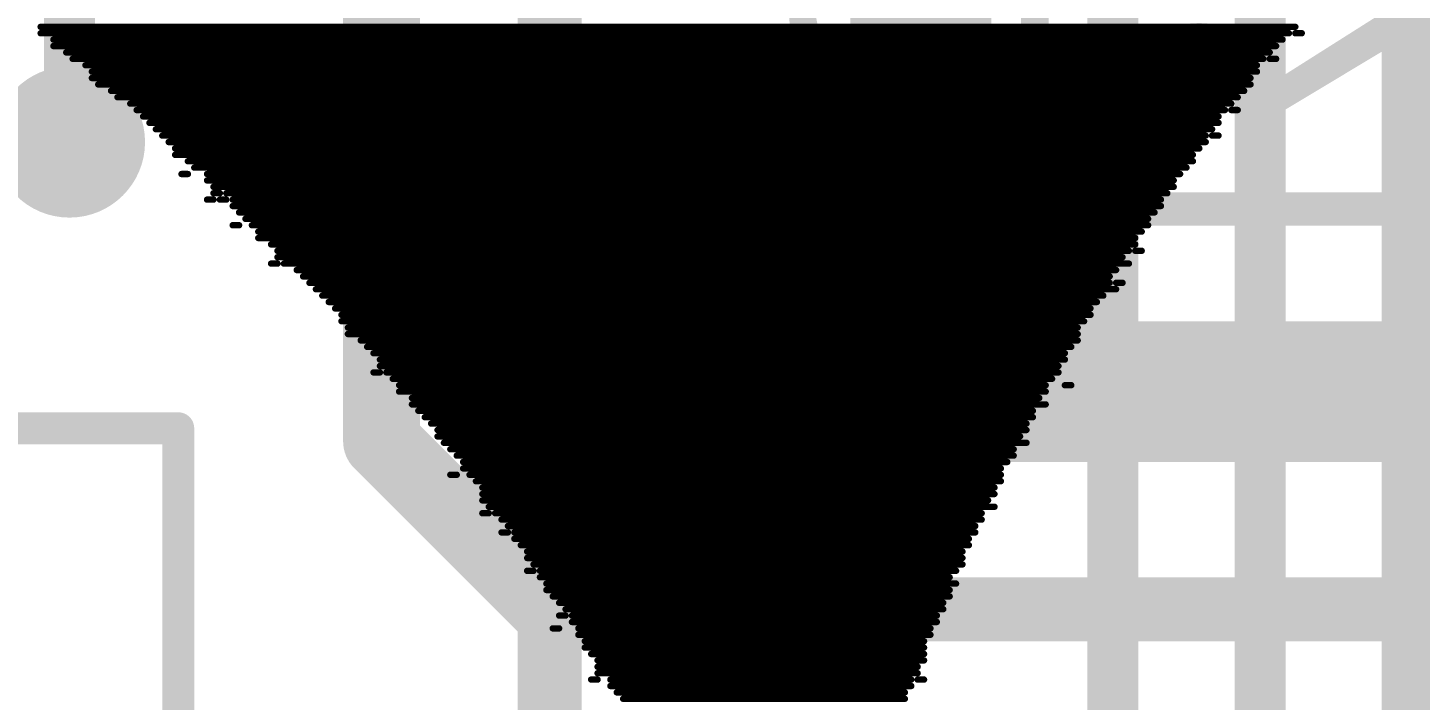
# Model space of a CAD drawing. Header units: millimetres. Extents: x -0.43 to 2.06, y -0.4 to 2.49.
# Drawn here: x 0.5535 to 0.771, y 1.3688 to 1.4738 of the extents above; entities that cross this region are included whole.
import ezdxf

# ---------------------------------------------------------------- set-up
doc = ezdxf.new("R2010")
doc.units = ezdxf.units.MM
doc.header["$MEASUREMENT"] = 0
for name, color, linetype in [('BottomLayer', 5, 'Continuous'), ('BottomOverlay', 54, 'Continuous'), ('TopLayer', 1, 'Continuous'), ('TopOverlay', 2, 'Continuous'), ('ViaHoleLayer', 16, 'Continuous')]:
    doc.layers.add(name, color=color, linetype=linetype)
doc.styles.add('Arial', font='', dxfattribs={"height": 0.2})
doc.styles.get('Arial').set_extended_font_data('Arial')

# ---------------------------------------------------------------- blocks, each defined once
blk = doc.blocks.new('41_SMD_MODULE_57')
at = {"layer": 'TopOverlay', "const_width": 0.005}
for points in [[(0.35716, -0.33008), (0.35716, -0.36208)], [(0.30224, -0.36208), (0.35716, -0.36208)]]:
    blk.add_lwpolyline(points, dxfattribs=at)
at = {"layer": 'TopOverlay', "const_width": 0.0025}
blk.add_lwpolyline([(0.35591, -0.36208, 1), (0.35841, -0.36208, 1)], format="xyb", close=True, dxfattribs=at)
blk.add_lwpolyline([(0.35591, -0.36208, 1), (0.35841, -0.36208, 1)], format="xyb", close=True, dxfattribs=at)

msp = doc.modelspace()

# ---------------------------------------------------------------- hatches: boundary and pattern name
at = {"layer": 'BottomLayer'}
h = msp.add_hatch(color=5, dxfattribs=at)
edge = h.paths.add_edge_path()
edge.add_arc((0.56, 1.456), 0.01181, 0, 360)
h = msp.add_hatch(color=5, dxfattribs=at)
edge = h.paths.add_edge_path()
edge.add_arc((0.693, 1.417), 0.01181, 0, 360)
h = msp.add_hatch(color=5, dxfattribs=at)
edge = h.paths.add_edge_path()
edge.add_arc((0.679, 1.383), 0.01181, 0, 360)
at = {"layer": 'TopLayer'}
h = msp.add_hatch(color=1, dxfattribs=at)
edge = h.paths.add_edge_path()
edge.add_arc((0.56, 1.456), 0.01181, 0, 360)
h = msp.add_hatch(color=1, dxfattribs=at)
edge = h.paths.add_edge_path()
edge.add_arc((0.693, 1.417), 0.01181, 0, 360)
h = msp.add_hatch(color=1, dxfattribs=at)
edge = h.paths.add_edge_path()
edge.add_arc((0.679, 1.383), 0.01181, 0, 360)
at = {"layer": 'ViaHoleLayer'}
h = msp.add_hatch(color=16, dxfattribs=at)
edge = h.paths.add_edge_path()
edge.add_arc((0.56, 1.456), 0.00591, 0, 360)
h = msp.add_hatch(color=16, dxfattribs=at)
edge = h.paths.add_edge_path()
edge.add_arc((0.693, 1.417), 0.00591, 0, 360)
h = msp.add_hatch(color=16, dxfattribs=at)
edge = h.paths.add_edge_path()
edge.add_arc((0.679, 1.383), 0.00591, 0, 360)

# ---------------------------------------------------------------- linework, layer by layer
at = {"layer": 'BottomLayer'}
for points, const_width in [([(0.723, 1.246), (0.723, 1.908)], 0.008), ([(0.769, 1.241), (0.769, 1.909)], 0.008), ([(0.746, 1.259), (0.746, 1.886)], 0.008), ([(0.693, 1.417), (0.693, 1.664)], 0.022), ([(0.56, 1.456), (0.56, 1.633)], 0.008), ([(0.60875, 1.40925), (0.60875, 1.486)], 0.012), ([(0.60875, 1.40925), (0.635, 1.383)], 0.012), ([(0.635, 1.383), (0.679, 1.383)], 0.012)]:
    msp.add_lwpolyline(points, dxfattribs=dict(at, const_width=const_width))
for points, const_width in [([(0.558, 1.456, 1), (0.562, 1.456, 1)], 0.004), ([(0.6875, 1.417, 1), (0.6985, 1.417, 1)], 0.011), ([(0.60575, 1.40925, 1), (0.61175, 1.40925, 1)], 0.006), ([(0.60575, 1.40925, 1), (0.61175, 1.40925, 1)], 0.006), ([(0.632, 1.383, 1), (0.638, 1.383, 1)], 0.006), ([(0.632, 1.383, 1), (0.638, 1.383, 1)], 0.006), ([(0.676, 1.383, 1), (0.682, 1.383, 1)], 0.006)]:
    msp.add_lwpolyline(points, format="xyb", close=True, dxfattribs=dict(at, const_width=const_width))
at = {"layer": 'BottomOverlay', "const_width": 0.001}
for points in [[(0.5555, 1.474), (0.7515, 1.474)], [(0.5555, 1.473), (0.7505, 1.473)], [(0.5575, 1.472), (0.7495, 1.472)], [(0.7515, 1.473), (0.7525, 1.473)], [(0.5575, 1.471), (0.7485, 1.471)], [(0.5595, 1.47), (0.7475, 1.47)], [(0.5605, 1.469), (0.7465, 1.469)], [(0.5625, 1.468), (0.7455, 1.468)], [(0.7475, 1.469), (0.7485, 1.469)], [(0.5635, 1.467), (0.7455, 1.467)], [(0.5635, 1.466), (0.7445, 1.466)], [(0.5645, 1.465), (0.7445, 1.465)], [(0.5665, 1.464), (0.7435, 1.464)], [(0.5675, 1.463), (0.7425, 1.463)], [(0.5695, 1.462), (0.7415, 1.462)], [(0.5705, 1.461), (0.7405, 1.461)], [(0.5715, 1.46), (0.7395, 1.46)], [(0.5725, 1.459), (0.7395, 1.459)], [(0.7415, 1.461), (0.7425, 1.461)], [(0.5735, 1.458), (0.7385, 1.458)], [(0.5745, 1.457), (0.7375, 1.457)], [(0.7385, 1.457), (0.7395, 1.457)], [(0.5755, 1.456), (0.7375, 1.456)], [(0.5765, 1.455), (0.7365, 1.455)], [(0.5765, 1.454), (0.7355, 1.454)], [(0.5785, 1.453), (0.7355, 1.453)], [(0.5775, 1.451), (0.5785, 1.451)], [(0.5795, 1.452), (0.7345, 1.452)], [(0.5815, 1.451), (0.7335, 1.451)], [(0.5815, 1.45), (0.7325, 1.45)], [(0.5825, 1.449), (0.7325, 1.449)], [(0.5815, 1.447), (0.5825, 1.447)], [(0.5825, 1.448), (0.5835, 1.448)], [(0.5835, 1.447), (0.5845, 1.447)], [(0.5845, 1.448), (0.7315, 1.448)], [(0.5855, 1.447), (0.7305, 1.447)], [(0.5855, 1.446), (0.7305, 1.446)], [(0.5865, 1.445), (0.7295, 1.445)], [(0.5875, 1.444), (0.7285, 1.444)], [(0.5855, 1.443), (0.5865, 1.443)], [(0.5885, 1.443), (0.7285, 1.443)], [(0.5895, 1.442), (0.7275, 1.442)], [(0.5895, 1.441), (0.7265, 1.441)], [(0.5915, 1.44), (0.7265, 1.44)], [(0.5925, 1.439), (0.7255, 1.439)], [(0.5925, 1.438), (0.7245, 1.438)], [(0.7265, 1.439), (0.7275, 1.439)], [(0.5915, 1.437), (0.5925, 1.437)], [(0.5935, 1.437), (0.7255, 1.437)], [(0.5955, 1.436), (0.7235, 1.436)], [(0.5965, 1.435), (0.7225, 1.435)], [(0.5975, 1.434), (0.7225, 1.434)], [(0.5985, 1.433), (0.7235, 1.433)], [(0.7235, 1.434), (0.7245, 1.434)], [(0.5995, 1.432), (0.7215, 1.432)], [(0.6005, 1.431), (0.7205, 1.431)], [(0.6015, 1.43), (0.7195, 1.43)], [(0.6025, 1.429), (0.7195, 1.429)], [(0.6025, 1.428), (0.7185, 1.428)], [(0.6035, 1.427), (0.7175, 1.427)], [(0.6035, 1.426), (0.7175, 1.426)], [(0.6055, 1.425), (0.7175, 1.425)], [(0.6065, 1.424), (0.7165, 1.424)], [(0.6075, 1.423), (0.7155, 1.423)], [(0.6085, 1.422), (0.7155, 1.422)], [(0.6075, 1.42), (0.6085, 1.42)], [(0.6085, 1.421), (0.7145, 1.421)], [(0.6095, 1.42), (0.7145, 1.42)], [(0.6105, 1.419), (0.7135, 1.419)], [(0.6115, 1.418), (0.7125, 1.418)], [(0.7155, 1.418), (0.7165, 1.418)], [(0.6115, 1.417), (0.7125, 1.417)], [(0.6135, 1.416), (0.7115, 1.416)], [(0.6135, 1.415), (0.7125, 1.415)], [(0.6145, 1.414), (0.7105, 1.414)], [(0.6155, 1.413), (0.7105, 1.413)], [(0.6165, 1.412), (0.7095, 1.412)], [(0.6175, 1.411), (0.7095, 1.411)], [(0.6175, 1.41), (0.7085, 1.41)], [(0.6185, 1.409), (0.7095, 1.409)], [(0.6195, 1.408), (0.7075, 1.408)], [(0.6205, 1.407), (0.7075, 1.407)], [(0.6215, 1.406), (0.7065, 1.406)], [(0.6215, 1.405), (0.7055, 1.405)], [(0.6195, 1.404), (0.6205, 1.404)], [(0.6225, 1.404), (0.7055, 1.404)], [(0.6235, 1.403), (0.7055, 1.403)], [(0.6245, 1.402), (0.7045, 1.402)], [(0.6245, 1.401), (0.7045, 1.401)], [(0.6245, 1.4), (0.7035, 1.4)], [(0.6255, 1.399), (0.7045, 1.399)], [(0.6245, 1.398), (0.6255, 1.398)], [(0.6265, 1.398), (0.7025, 1.398)], [(0.6275, 1.397), (0.7025, 1.397)], [(0.6285, 1.396), (0.7015, 1.396)], [(0.6275, 1.395), (0.6285, 1.395)], [(0.6295, 1.395), (0.7015, 1.395)], [(0.6295, 1.394), (0.7005, 1.394)], [(0.6305, 1.393), (0.7005, 1.393)], [(0.6315, 1.392), (0.6995, 1.392)], [(0.6315, 1.391), (0.6995, 1.391)], [(0.6325, 1.39), (0.6995, 1.39)], [(0.6315, 1.389), (0.6325, 1.389)], [(0.6335, 1.389), (0.6985, 1.389)], [(0.6335, 1.388), (0.6975, 1.388)], [(0.6345, 1.387), (0.6985, 1.387)], [(0.6345, 1.386), (0.6975, 1.386)], [(0.6355, 1.385), (0.6975, 1.385)], [(0.6365, 1.384), (0.6965, 1.384)], [(0.6375, 1.383), (0.6965, 1.383)], [(0.6365, 1.382), (0.6375, 1.382)], [(0.6385, 1.382), (0.6955, 1.382)], [(0.6385, 1.381), (0.6955, 1.381)], [(0.6355, 1.38), (0.6365, 1.38)], [(0.6395, 1.38), (0.6945, 1.38)], [(0.6395, 1.379), (0.6945, 1.379)], [(0.6405, 1.378), (0.6935, 1.378)], [(0.6405, 1.377), (0.6935, 1.377)], [(0.6415, 1.376), (0.6935, 1.376)], [(0.6425, 1.375), (0.6935, 1.375)], [(0.6415, 1.372), (0.6425, 1.372)], [(0.6425, 1.374), (0.6925, 1.374)], [(0.6425, 1.373), (0.6925, 1.373)], [(0.6445, 1.372), (0.6915, 1.372)], [(0.6925, 1.372), (0.6935, 1.372)], [(0.6445, 1.371), (0.6915, 1.371)], [(0.6455, 1.37), (0.6905, 1.37)], [(0.6465, 1.369), (0.6905, 1.369)]]:
    msp.add_lwpolyline(points, dxfattribs=at)
at = {"layer": 'BottomOverlay', "const_width": 0.0005}
for points in [[(0.55525, 1.474, 1), (0.55575, 1.474, 1)], [(0.55525, 1.473, 1), (0.55575, 1.473, 1)], [(0.55725, 1.472, 1), (0.55775, 1.472, 1)], [(0.74925, 1.472, 1), (0.74975, 1.472, 1)], [(0.75025, 1.473, 1), (0.75075, 1.473, 1)], [(0.75125, 1.474, 1), (0.75175, 1.474, 1)], [(0.75125, 1.473, 1), (0.75175, 1.473, 1)], [(0.75225, 1.473, 1), (0.75275, 1.473, 1)], [(0.55725, 1.471, 1), (0.55775, 1.471, 1)], [(0.55925, 1.47, 1), (0.55975, 1.47, 1)], [(0.74725, 1.47, 1), (0.74775, 1.47, 1)], [(0.74825, 1.471, 1), (0.74875, 1.471, 1)], [(0.56025, 1.469, 1), (0.56075, 1.469, 1)], [(0.56225, 1.468, 1), (0.56275, 1.468, 1)], [(0.74525, 1.468, 1), (0.74575, 1.468, 1)], [(0.74625, 1.469, 1), (0.74675, 1.469, 1)], [(0.74725, 1.469, 1), (0.74775, 1.469, 1)], [(0.74825, 1.469, 1), (0.74875, 1.469, 1)], [(0.56325, 1.467, 1), (0.56375, 1.467, 1)], [(0.56325, 1.466, 1), (0.56375, 1.466, 1)], [(0.74425, 1.466, 1), (0.74475, 1.466, 1)], [(0.74525, 1.467, 1), (0.74575, 1.467, 1)], [(0.56425, 1.465, 1), (0.56475, 1.465, 1)], [(0.56625, 1.464, 1), (0.56675, 1.464, 1)], [(0.74325, 1.464, 1), (0.74375, 1.464, 1)], [(0.74425, 1.465, 1), (0.74475, 1.465, 1)], [(0.56725, 1.463, 1), (0.56775, 1.463, 1)], [(0.56925, 1.462, 1), (0.56975, 1.462, 1)], [(0.74125, 1.462, 1), (0.74175, 1.462, 1)], [(0.74225, 1.463, 1), (0.74275, 1.463, 1)], [(0.57025, 1.461, 1), (0.57075, 1.461, 1)], [(0.57125, 1.46, 1), (0.57175, 1.46, 1)], [(0.57225, 1.459, 1), (0.57275, 1.459, 1)], [(0.73925, 1.46, 1), (0.73975, 1.46, 1)], [(0.73925, 1.459, 1), (0.73975, 1.459, 1)], [(0.74025, 1.461, 1), (0.74075, 1.461, 1)], [(0.74125, 1.461, 1), (0.74175, 1.461, 1)], [(0.74225, 1.461, 1), (0.74275, 1.461, 1)], [(0.57325, 1.458, 1), (0.57375, 1.458, 1)], [(0.57425, 1.457, 1), (0.57475, 1.457, 1)], [(0.73725, 1.457, 1), (0.73775, 1.457, 1)], [(0.73825, 1.458, 1), (0.73875, 1.458, 1)], [(0.73825, 1.457, 1), (0.73875, 1.457, 1)], [(0.73925, 1.457, 1), (0.73975, 1.457, 1)], [(0.57525, 1.456, 1), (0.57575, 1.456, 1)], [(0.57625, 1.455, 1), (0.57675, 1.455, 1)], [(0.73625, 1.455, 1), (0.73675, 1.455, 1)], [(0.73725, 1.456, 1), (0.73775, 1.456, 1)], [(0.57625, 1.454, 1), (0.57675, 1.454, 1)], [(0.57825, 1.453, 1), (0.57875, 1.453, 1)], [(0.73525, 1.454, 1), (0.73575, 1.454, 1)], [(0.73525, 1.453, 1), (0.73575, 1.453, 1)], [(0.57725, 1.451, 1), (0.57775, 1.451, 1)], [(0.57825, 1.451, 1), (0.57875, 1.451, 1)], [(0.57925, 1.452, 1), (0.57975, 1.452, 1)], [(0.58125, 1.451, 1), (0.58175, 1.451, 1)], [(0.73325, 1.451, 1), (0.73375, 1.451, 1)], [(0.73425, 1.452, 1), (0.73475, 1.452, 1)], [(0.58125, 1.45, 1), (0.58175, 1.45, 1)], [(0.58225, 1.449, 1), (0.58275, 1.449, 1)], [(0.73225, 1.45, 1), (0.73275, 1.45, 1)], [(0.73225, 1.449, 1), (0.73275, 1.449, 1)], [(0.58125, 1.447, 1), (0.58175, 1.447, 1)], [(0.58225, 1.448, 1), (0.58275, 1.448, 1)], [(0.58225, 1.447, 1), (0.58275, 1.447, 1)], [(0.58325, 1.448, 1), (0.58375, 1.448, 1)], [(0.58325, 1.447, 1), (0.58375, 1.447, 1)], [(0.58425, 1.448, 1), (0.58475, 1.448, 1)], [(0.58425, 1.447, 1), (0.58475, 1.447, 1)], [(0.58525, 1.447, 1), (0.58575, 1.447, 1)], [(0.58525, 1.446, 1), (0.58575, 1.446, 1)], [(0.73025, 1.447, 1), (0.73075, 1.447, 1)], [(0.73025, 1.446, 1), (0.73075, 1.446, 1)], [(0.73125, 1.448, 1), (0.73175, 1.448, 1)], [(0.58625, 1.445, 1), (0.58675, 1.445, 1)], [(0.58725, 1.444, 1), (0.58775, 1.444, 1)], [(0.72825, 1.444, 1), (0.72875, 1.444, 1)], [(0.72925, 1.445, 1), (0.72975, 1.445, 1)], [(0.58525, 1.443, 1), (0.58575, 1.443, 1)], [(0.58625, 1.443, 1), (0.58675, 1.443, 1)], [(0.58825, 1.443, 1), (0.58875, 1.443, 1)], [(0.58925, 1.442, 1), (0.58975, 1.442, 1)], [(0.72725, 1.442, 1), (0.72775, 1.442, 1)], [(0.72825, 1.443, 1), (0.72875, 1.443, 1)], [(0.58925, 1.441, 1), (0.58975, 1.441, 1)], [(0.59125, 1.44, 1), (0.59175, 1.44, 1)], [(0.72625, 1.441, 1), (0.72675, 1.441, 1)], [(0.72625, 1.44, 1), (0.72675, 1.44, 1)], [(0.59225, 1.439, 1), (0.59275, 1.439, 1)], [(0.59225, 1.438, 1), (0.59275, 1.438, 1)], [(0.72425, 1.438, 1), (0.72475, 1.438, 1)], [(0.72525, 1.439, 1), (0.72575, 1.439, 1)], [(0.72625, 1.439, 1), (0.72675, 1.439, 1)], [(0.72725, 1.439, 1), (0.72775, 1.439, 1)], [(0.59125, 1.437, 1), (0.59175, 1.437, 1)], [(0.59225, 1.437, 1), (0.59275, 1.437, 1)], [(0.59325, 1.437, 1), (0.59375, 1.437, 1)], [(0.59525, 1.436, 1), (0.59575, 1.436, 1)], [(0.59625, 1.435, 1), (0.59675, 1.435, 1)], [(0.72225, 1.435, 1), (0.72275, 1.435, 1)], [(0.72325, 1.436, 1), (0.72375, 1.436, 1)], [(0.72525, 1.437, 1), (0.72575, 1.437, 1)], [(0.59725, 1.434, 1), (0.59775, 1.434, 1)], [(0.59825, 1.433, 1), (0.59875, 1.433, 1)], [(0.72225, 1.434, 1), (0.72275, 1.434, 1)], [(0.72325, 1.434, 1), (0.72375, 1.434, 1)], [(0.72325, 1.433, 1), (0.72375, 1.433, 1)], [(0.72425, 1.434, 1), (0.72475, 1.434, 1)], [(0.59925, 1.432, 1), (0.59975, 1.432, 1)], [(0.60025, 1.431, 1), (0.60075, 1.431, 1)], [(0.72025, 1.431, 1), (0.72075, 1.431, 1)], [(0.72125, 1.432, 1), (0.72175, 1.432, 1)], [(0.60125, 1.43, 1), (0.60175, 1.43, 1)], [(0.60225, 1.429, 1), (0.60275, 1.429, 1)], [(0.71925, 1.43, 1), (0.71975, 1.43, 1)], [(0.71925, 1.429, 1), (0.71975, 1.429, 1)], [(0.60225, 1.428, 1), (0.60275, 1.428, 1)], [(0.60325, 1.427, 1), (0.60375, 1.427, 1)], [(0.71725, 1.427, 1), (0.71775, 1.427, 1)], [(0.71825, 1.428, 1), (0.71875, 1.428, 1)], [(0.60325, 1.426, 1), (0.60375, 1.426, 1)], [(0.60525, 1.425, 1), (0.60575, 1.425, 1)], [(0.71725, 1.426, 1), (0.71775, 1.426, 1)], [(0.71725, 1.425, 1), (0.71775, 1.425, 1)], [(0.60625, 1.424, 1), (0.60675, 1.424, 1)], [(0.60725, 1.423, 1), (0.60775, 1.423, 1)], [(0.60825, 1.422, 1), (0.60875, 1.422, 1)], [(0.71525, 1.423, 1), (0.71575, 1.423, 1)], [(0.71525, 1.422, 1), (0.71575, 1.422, 1)], [(0.71625, 1.424, 1), (0.71675, 1.424, 1)], [(0.60725, 1.42, 1), (0.60775, 1.42, 1)], [(0.60825, 1.421, 1), (0.60875, 1.421, 1)], [(0.60825, 1.42, 1), (0.60875, 1.42, 1)], [(0.60925, 1.42, 1), (0.60975, 1.42, 1)], [(0.71425, 1.421, 1), (0.71475, 1.421, 1)], [(0.71425, 1.42, 1), (0.71475, 1.42, 1)], [(0.61025, 1.419, 1), (0.61075, 1.419, 1)], [(0.61125, 1.418, 1), (0.61175, 1.418, 1)], [(0.71225, 1.418, 1), (0.71275, 1.418, 1)], [(0.71325, 1.419, 1), (0.71375, 1.419, 1)], [(0.71525, 1.418, 1), (0.71575, 1.418, 1)], [(0.71625, 1.418, 1), (0.71675, 1.418, 1)], [(0.61125, 1.417, 1), (0.61175, 1.417, 1)], [(0.61325, 1.416, 1), (0.61375, 1.416, 1)], [(0.71125, 1.416, 1), (0.71175, 1.416, 1)], [(0.71225, 1.417, 1), (0.71275, 1.417, 1)], [(0.61325, 1.415, 1), (0.61375, 1.415, 1)], [(0.61425, 1.414, 1), (0.61475, 1.414, 1)], [(0.71025, 1.414, 1), (0.71075, 1.414, 1)], [(0.71225, 1.415, 1), (0.71275, 1.415, 1)], [(0.61525, 1.413, 1), (0.61575, 1.413, 1)], [(0.61625, 1.412, 1), (0.61675, 1.412, 1)], [(0.70925, 1.412, 1), (0.70975, 1.412, 1)], [(0.71025, 1.413, 1), (0.71075, 1.413, 1)], [(0.61725, 1.411, 1), (0.61775, 1.411, 1)], [(0.61725, 1.41, 1), (0.61775, 1.41, 1)], [(0.61825, 1.409, 1), (0.61875, 1.409, 1)], [(0.70825, 1.41, 1), (0.70875, 1.41, 1)], [(0.70925, 1.411, 1), (0.70975, 1.411, 1)], [(0.70925, 1.409, 1), (0.70975, 1.409, 1)], [(0.61925, 1.408, 1), (0.61975, 1.408, 1)], [(0.62025, 1.407, 1), (0.62075, 1.407, 1)], [(0.70725, 1.408, 1), (0.70775, 1.408, 1)], [(0.70725, 1.407, 1), (0.70775, 1.407, 1)], [(0.62125, 1.406, 1), (0.62175, 1.406, 1)], [(0.62125, 1.405, 1), (0.62175, 1.405, 1)], [(0.70525, 1.405, 1), (0.70575, 1.405, 1)], [(0.70625, 1.406, 1), (0.70675, 1.406, 1)], [(0.61925, 1.404, 1), (0.61975, 1.404, 1)], [(0.62025, 1.404, 1), (0.62075, 1.404, 1)], [(0.62225, 1.404, 1), (0.62275, 1.404, 1)], [(0.62325, 1.403, 1), (0.62375, 1.403, 1)], [(0.70525, 1.404, 1), (0.70575, 1.404, 1)], [(0.70525, 1.403, 1), (0.70575, 1.403, 1)], [(0.62425, 1.402, 1), (0.62475, 1.402, 1)], [(0.62425, 1.401, 1), (0.62475, 1.401, 1)], [(0.70425, 1.402, 1), (0.70475, 1.402, 1)], [(0.70425, 1.401, 1), (0.70475, 1.401, 1)], [(0.62425, 1.4, 1), (0.62475, 1.4, 1)], [(0.62525, 1.399, 1), (0.62575, 1.399, 1)], [(0.70325, 1.4, 1), (0.70375, 1.4, 1)], [(0.70425, 1.399, 1), (0.70475, 1.399, 1)], [(0.62425, 1.398, 1), (0.62475, 1.398, 1)], [(0.62525, 1.398, 1), (0.62575, 1.398, 1)], [(0.62625, 1.398, 1), (0.62675, 1.398, 1)], [(0.62725, 1.397, 1), (0.62775, 1.397, 1)], [(0.62825, 1.396, 1), (0.62875, 1.396, 1)], [(0.70125, 1.396, 1), (0.70175, 1.396, 1)], [(0.70225, 1.398, 1), (0.70275, 1.398, 1)], [(0.70225, 1.397, 1), (0.70275, 1.397, 1)], [(0.62725, 1.395, 1), (0.62775, 1.395, 1)], [(0.62825, 1.395, 1), (0.62875, 1.395, 1)], [(0.62925, 1.395, 1), (0.62975, 1.395, 1)], [(0.62925, 1.394, 1), (0.62975, 1.394, 1)], [(0.70025, 1.394, 1), (0.70075, 1.394, 1)], [(0.70125, 1.395, 1), (0.70175, 1.395, 1)], [(0.63025, 1.393, 1), (0.63075, 1.393, 1)], [(0.63125, 1.392, 1), (0.63175, 1.392, 1)], [(0.69925, 1.392, 1), (0.69975, 1.392, 1)], [(0.70025, 1.393, 1), (0.70075, 1.393, 1)], [(0.63125, 1.391, 1), (0.63175, 1.391, 1)], [(0.63225, 1.39, 1), (0.63275, 1.39, 1)], [(0.69925, 1.391, 1), (0.69975, 1.391, 1)], [(0.69925, 1.39, 1), (0.69975, 1.39, 1)], [(0.63125, 1.389, 1), (0.63175, 1.389, 1)], [(0.63225, 1.389, 1), (0.63275, 1.389, 1)], [(0.63325, 1.389, 1), (0.63375, 1.389, 1)], [(0.63325, 1.388, 1), (0.63375, 1.388, 1)], [(0.69725, 1.388, 1), (0.69775, 1.388, 1)], [(0.69825, 1.389, 1), (0.69875, 1.389, 1)], [(0.63425, 1.387, 1), (0.63475, 1.387, 1)], [(0.63425, 1.386, 1), (0.63475, 1.386, 1)], [(0.63525, 1.385, 1), (0.63575, 1.385, 1)], [(0.69725, 1.386, 1), (0.69775, 1.386, 1)], [(0.69725, 1.385, 1), (0.69775, 1.385, 1)], [(0.69825, 1.387, 1), (0.69875, 1.387, 1)], [(0.63625, 1.384, 1), (0.63675, 1.384, 1)], [(0.63725, 1.383, 1), (0.63775, 1.383, 1)], [(0.69625, 1.384, 1), (0.69675, 1.384, 1)], [(0.69625, 1.383, 1), (0.69675, 1.383, 1)], [(0.63625, 1.382, 1), (0.63675, 1.382, 1)], [(0.63725, 1.382, 1), (0.63775, 1.382, 1)], [(0.63825, 1.382, 1), (0.63875, 1.382, 1)], [(0.63825, 1.381, 1), (0.63875, 1.381, 1)], [(0.69525, 1.382, 1), (0.69575, 1.382, 1)], [(0.69525, 1.381, 1), (0.69575, 1.381, 1)], [(0.63525, 1.38, 1), (0.63575, 1.38, 1)], [(0.63625, 1.38, 1), (0.63675, 1.38, 1)], [(0.63925, 1.38, 1), (0.63975, 1.38, 1)], [(0.63925, 1.379, 1), (0.63975, 1.379, 1)], [(0.69425, 1.38, 1), (0.69475, 1.38, 1)], [(0.69425, 1.379, 1), (0.69475, 1.379, 1)], [(0.64025, 1.378, 1), (0.64075, 1.378, 1)], [(0.64025, 1.377, 1), (0.64075, 1.377, 1)], [(0.69325, 1.378, 1), (0.69375, 1.378, 1)], [(0.69325, 1.377, 1), (0.69375, 1.377, 1)], [(0.64125, 1.376, 1), (0.64175, 1.376, 1)], [(0.64225, 1.375, 1), (0.64275, 1.375, 1)], [(0.69325, 1.376, 1), (0.69375, 1.376, 1)], [(0.69325, 1.375, 1), (0.69375, 1.375, 1)], [(0.64125, 1.372, 1), (0.64175, 1.372, 1)], [(0.64225, 1.374, 1), (0.64275, 1.374, 1)], [(0.64225, 1.373, 1), (0.64275, 1.373, 1)], [(0.64225, 1.372, 1), (0.64275, 1.372, 1)], [(0.64425, 1.372, 1), (0.64475, 1.372, 1)], [(0.69125, 1.372, 1), (0.69175, 1.372, 1)], [(0.69225, 1.374, 1), (0.69275, 1.374, 1)], [(0.69225, 1.373, 1), (0.69275, 1.373, 1)], [(0.69225, 1.372, 1), (0.69275, 1.372, 1)], [(0.69325, 1.372, 1), (0.69375, 1.372, 1)], [(0.64425, 1.371, 1), (0.64475, 1.371, 1)], [(0.64525, 1.37, 1), (0.64575, 1.37, 1)], [(0.69025, 1.37, 1), (0.69075, 1.37, 1)], [(0.69125, 1.371, 1), (0.69175, 1.371, 1)], [(0.64625, 1.369, 1), (0.64675, 1.369, 1)], [(0.69025, 1.369, 1), (0.69075, 1.369, 1)]]:
    msp.add_lwpolyline(points, format="xyb", close=True, dxfattribs=at)
at = {"layer": 'TopLayer'}
for points, const_width in [([(0.635, 1.351), (0.635, 1.535)], 0.01), ([(0.532, 1.456), (0.56, 1.456)], 0.01), ([(0.693, 1.417), (0.924, 1.417)], 0.022), ([(0.679, 1.383), (0.9535, 1.383)], 0.01)]:
    msp.add_lwpolyline(points, dxfattribs=dict(at, const_width=const_width))
for points, const_width in [([(0.5575, 1.456, 1), (0.5625, 1.456, 1)], 0.005), ([(0.6875, 1.417, 1), (0.6985, 1.417, 1)], 0.011), ([(0.6765, 1.383, 1), (0.6815, 1.383, 1)], 0.005)]:
    msp.add_lwpolyline(points, format="xyb", close=True, dxfattribs=dict(at, const_width=const_width))

# ---------------------------------------------------------------- block references
at = {"rotation": 90}
msp.add_blockref('41_SMD_MODULE_57', (0.21491, 1.05411), dxfattribs=at)

# ---------------------------------------------------------------- texts
at = {"layer": 'TopOverlay', "style": 'Arial'}
for s, p in [('R21', (0.76499, 1.43835)), ('R20', (0.71299, 1.42068))]:
    msp.add_text(s, height=0.04, rotation=90, dxfattribs=at).set_placement(p)

doc.saveas('drawing.dxf')
